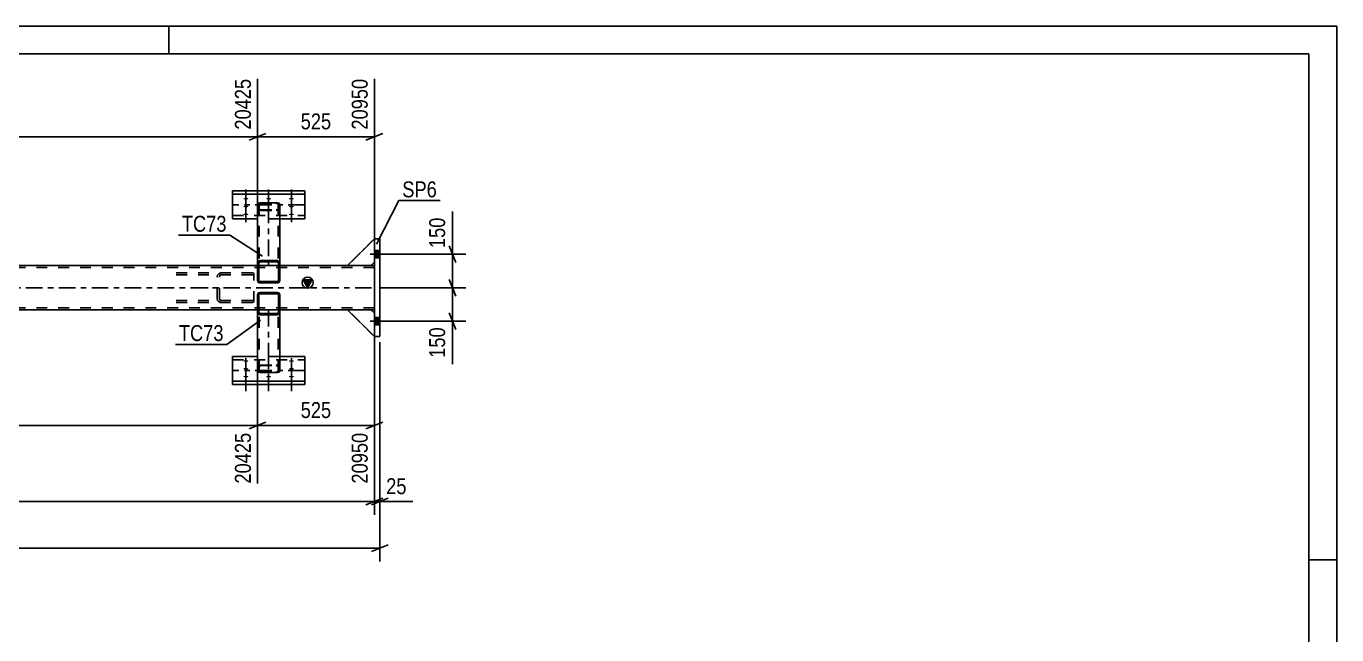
# Model space of a CAD drawing. Header units: millimetres. Extents: x -178 to 1011, y -683 to 158.
# Drawn here: x 775.4 to 1011, y 48.5 to 157.9 of the extents above; entities that cross this region are included whole.
import ezdxf

# ---------------------------------------------------------------- set-up
doc = ezdxf.new("R2010")
doc.units = ezdxf.units.MM
doc.linetypes.add('DXK_LINE_DOT2', pattern=[3.9198, 1.9599, -1.9599])
doc.linetypes.add('DXK_LINE_DOT3', pattern=[5.9187, 2.979, -0.9799, 0.9799, -0.9799])
doc.styles.add('Arial Narrow', font='ARIALN.TTF', dxfattribs={"height": 0.2})

# ---------------------------------------------------------------- blocks, each defined once
blk = doc.blocks.new('Unknown-570387747-1163')
at = {"color": 5, "linetype": 'Continuous'}
for p, q in [((1011.04, 157.93), (-177.96, 157.93)), ((801.04, 152.93), (801.04, 157.93)), ((1011.04, -683.07), (1011.04, 157.93)), ((1006.04, 152.93), (-172.96, 152.93)), ((1006.04, -678.07), (1006.04, 152.93)), ((1011.04, 61.93), (1006.04, 61.93))]:
    blk.add_line(p, q, dxfattribs=at)
blk = doc.blocks.new('Part-570387747-7189 - 7078')
at = {"color": 7, "linetype": 'DXK_LINE_DOT2'}
for p, q in [((816.1, 113.54), (802.37, 113.54)), ((816.1, 113.22), (802.37, 113.22)), ((809.8, 113.14), (809.73, 112.9)), ((810.61, 113.54), (810.28, 113.49)), ((810.44, 113.19), (810.61, 113.22)), ((816.1, 113.54), (816.36, 113.5)), ((816.1, 113.22), (816.27, 113.19)), ((816.27, 113.19), (816.36, 113.15)), ((816.36, 108.3), (816.36, 113.5)), ((809.73, 108.9), (809.73, 112.9)), ((810.17, 112.9), (810.21, 113.02)), ((810.17, 108.9), (810.17, 112.9)), ((816.1, 108.58), (802.37, 108.58)), ((809.73, 108.9), (809.8, 108.65)), ((810.21, 108.78), (810.17, 108.9)), ((810.61, 108.58), (810.44, 108.6)), ((816.27, 108.6), (816.1, 108.58)), ((816.36, 108.65), (816.27, 108.6)), ((802.37, 108.26), (816.1, 108.26)), ((810.28, 108.31), (810.61, 108.26)), ((816.1, 108.26), (816.36, 108.3))]:
    blk.add_line(p, q, dxfattribs=at)
at = {"color": 7, "linetype": 'DXK_LINE_DOT3'}
blk.add_line((805.12, 110.9), (813.36, 110.9), dxfattribs=at)
at = {"color": 7, "linetype": 'DXK_LINE_DOT2'}
for centre, radius, start, end in [((810.48, 112.71), 0.802, 104.5547, 147.5896), ((810.55, 112.81), 0.401, 104.5547, 147.5896), ((810.48, 109.08), 0.802, 212.4104, 255.4453), ((810.55, 108.99), 0.401, 212.4104, 255.4453)]:
    blk.add_arc(centre, radius, start, end, dxfattribs=at)
blk = doc.blocks.new('Part-570387747-7148 - 7078')
at = {"linetype": 'Continuous'}
blk.add_hatch(color=2, dxfattribs=at).paths.add_polyline_path([(826, 110.9), (825.2, 112.3), (826.8, 112.3)])
at = {"color": 7, "linetype": 'DXK_LINE_DOT2'}
for p, q in [((838, 114.5), (0, 114.5)), ((821, 114.9), (817, 114.9)), ((837.4, 114.9), (833.2, 114.9)), ((838, 114.9), (838, 114.1)), ((838, 114.9), (838, 114.66)), ((838, 107.3), (0, 107.3)), ((821, 106.9), (817, 106.9)), ((837.4, 106.9), (833.2, 106.9)), ((838, 106.9), (838, 107.7))]:
    blk.add_line(p, q, dxfattribs=at)
at = {"color": 2, "linetype": 'Continuous'}
for p, q in [((817, 114.9), (641, 114.9)), ((833.2, 114.9), (821, 114.9)), ((838, 114.9), (837.4, 114.9)), ((838, 114.1), (838, 107.7)), ((826, 110.9), (825.2, 112.3)), ((825.2, 112.3), (826.8, 112.3)), ((826.8, 112.3), (826, 110.9)), ((817, 106.9), (641, 106.9)), ((833.2, 106.9), (821, 106.9)), ((838, 106.9), (837.4, 106.9))]:
    blk.add_line(p, q, dxfattribs=at)
at = {"color": 7, "linetype": 'DXK_LINE_DOT3'}
blk.add_line((0, 110.9), (838, 110.9), dxfattribs=at)
at = {"color": 2, "linetype": 'Continuous'}
blk.add_circle((826, 111.8), 1, dxfattribs=at)
blk = doc.blocks.new('Part-570387747-7084 - 7078')
at = {"color": 2, "linetype": 'Continuous'}
for p, q in [((817.04, 109.75), (817, 109.56)), ((817, 106.52), (817, 109.56)), ((817.14, 109.9), (817.04, 109.75)), ((817.3, 110), (817.14, 109.9)), ((817.26, 109.65), (817.24, 109.56)), ((817.24, 106.52), (817.24, 109.56)), ((817.31, 109.73), (817.26, 109.65)), ((817.48, 110.04), (817.3, 110)), ((817.39, 109.78), (817.31, 109.73)), ((817.48, 109.8), (817.39, 109.78)), ((820.52, 110.04), (817.48, 110.04)), ((820.52, 109.8), (817.48, 109.8)), ((820.7, 110), (820.52, 110.04)), ((820.61, 109.78), (820.52, 109.8)), ((820.69, 109.73), (820.61, 109.78)), ((820.74, 109.65), (820.69, 109.73)), ((820.86, 109.9), (820.7, 110)), ((820.76, 109.56), (820.74, 109.65)), ((820.76, 106.52), (820.76, 109.56)), ((820.96, 109.75), (820.86, 109.9)), ((821, 109.56), (820.96, 109.75)), ((821, 106.52), (821, 109.56)), ((817.04, 106.34), (817, 106.52)), ((817.14, 106.18), (817.04, 106.34)), ((817.3, 106.08), (817.14, 106.18)), ((817.24, 106.52), (817.26, 106.43)), ((817.26, 106.43), (817.31, 106.35)), ((817.48, 106.04), (817.3, 106.08)), ((817.31, 106.35), (817.39, 106.3)), ((817.39, 106.3), (817.48, 106.28)), ((820.52, 106.28), (817.48, 106.28)), ((820.52, 106.04), (817.48, 106.04)), ((820.52, 106.28), (820.61, 106.3)), ((820.7, 106.08), (820.52, 106.04)), ((820.61, 106.3), (820.69, 106.35)), ((820.69, 106.35), (820.74, 106.43)), ((820.86, 106.18), (820.7, 106.08)), ((820.74, 106.43), (820.76, 106.52)), ((820.96, 106.34), (820.86, 106.18)), ((821, 106.52), (820.96, 106.34))]:
    blk.add_line(p, q, dxfattribs=at)
at = {"color": 7, "linetype": 'DXK_LINE_DOT2'}
for p, q in [((817, 109.56), (817.04, 109.75)), ((817.3, 110), (817.48, 110.04)), ((820.52, 110.04), (820.7, 110)), ((820.96, 109.75), (821, 109.56)), ((817.24, 106.9), (817, 106.9)), ((821, 106.9), (820.76, 106.9))]:
    blk.add_line(p, q, dxfattribs=at)
for centre, start, end in [((817.48, 109.56), 112.5, 157.5), ((820.52, 109.56), 22.5, 67.5)]:
    blk.add_arc(centre, 0.48, start, end, dxfattribs=at)
blk = doc.blocks.new('Part-570387747-7087 - 7078')
at = {"color": 2, "linetype": 'Continuous'}
for p, q in [((817.04, 115.46), (817.14, 115.62)), ((817.14, 115.62), (817.3, 115.72)), ((817.3, 115.72), (817.48, 115.76)), ((817.39, 115.5), (817.31, 115.45)), ((817.48, 115.52), (817.39, 115.5)), ((820.52, 115.76), (817.48, 115.76)), ((820.52, 115.52), (817.48, 115.52)), ((820.52, 115.76), (820.7, 115.72)), ((820.61, 115.5), (820.52, 115.52)), ((820.69, 115.45), (820.61, 115.5)), ((820.7, 115.72), (820.86, 115.62)), ((820.86, 115.62), (820.96, 115.46)), ((817, 115.28), (817.04, 115.46)), ((817, 115.28), (817, 112.24)), ((817.26, 115.37), (817.24, 115.28)), ((817.24, 115.28), (817.24, 112.24)), ((817.31, 115.45), (817.26, 115.37)), ((820.74, 115.37), (820.69, 115.45)), ((820.76, 115.28), (820.74, 115.37)), ((820.76, 115.28), (820.76, 112.24)), ((820.96, 115.46), (821, 115.28)), ((821, 115.28), (821, 112.24)), ((817, 112.24), (817.04, 112.05)), ((817.04, 112.05), (817.14, 111.9)), ((817.14, 111.9), (817.3, 111.79)), ((817.24, 112.24), (817.26, 112.14)), ((817.26, 112.14), (817.31, 112.07)), ((817.3, 111.79), (817.48, 111.76)), ((817.31, 112.07), (817.39, 112.01)), ((817.39, 112.01), (817.48, 112)), ((820.52, 112), (817.48, 112)), ((820.52, 111.76), (817.48, 111.76)), ((820.52, 112), (820.61, 112.01)), ((820.52, 111.76), (820.7, 111.79)), ((820.61, 112.01), (820.69, 112.07)), ((820.69, 112.07), (820.74, 112.14)), ((820.7, 111.79), (820.86, 111.9)), ((820.74, 112.14), (820.76, 112.24)), ((820.86, 111.9), (820.96, 112.05)), ((820.96, 112.05), (821, 112.24))]:
    blk.add_line(p, q, dxfattribs=at)
at = {"color": 7, "linetype": 'DXK_LINE_DOT2'}
for p, q in [((817.24, 114.9), (817, 114.9)), ((821, 114.9), (820.76, 114.9)), ((817.04, 112.05), (817, 112.24)), ((817.48, 111.76), (817.3, 111.79)), ((820.7, 111.79), (820.52, 111.76)), ((821, 112.24), (820.96, 112.05))]:
    blk.add_line(p, q, dxfattribs=at)
for centre, start, end in [((817.48, 112.24), 202.5, 247.5), ((820.52, 112.24), 292.5, 337.5)]:
    blk.add_arc(centre, 0.48, start, end, dxfattribs=at)
blk = doc.blocks.new('Bolt-570387747-7234 - 7078')
at = {"linetype": 'Continuous'}
for points in [[(814.9, 127.04), (814.99, 127.04), (815.08, 127.03), (815.16, 127.01), (815.23, 126.99), (815.28, 126.97), (815.32, 126.94), (815.34, 126.91), (815.34, 126.88), (815.32, 126.85), (815.28, 126.82), (815.23, 126.79), (815.16, 126.77), (815.08, 126.76), (814.99, 126.75), (814.9, 126.74), (814.81, 126.75), (814.72, 126.76), (814.64, 126.77), (814.57, 126.79), (814.52, 126.82), (814.48, 126.85), (814.46, 126.88), (814.46, 126.91), (814.48, 126.94), (814.52, 126.97), (814.57, 126.99), (814.64, 127.01), (814.72, 127.03), (814.81, 127.04)], [(814.9, 125.64), (814.99, 125.64), (815.08, 125.63), (815.16, 125.61), (815.23, 125.59), (815.28, 125.57), (815.32, 125.54), (815.34, 125.51), (815.34, 125.47), (815.32, 125.44), (815.28, 125.42), (815.23, 125.39), (815.16, 125.37), (815.08, 125.35), (814.99, 125.34), (814.9, 125.34), (814.81, 125.34), (814.72, 125.35), (814.64, 125.37), (814.57, 125.39), (814.52, 125.42), (814.48, 125.44), (814.46, 125.47), (814.46, 125.51), (814.48, 125.54), (814.52, 125.57), (814.57, 125.59), (814.64, 125.61), (814.72, 125.63), (814.81, 125.64)], [(819, 127.04), (819.09, 127.04), (819.18, 127.03), (819.26, 127.01), (819.33, 126.99), (819.38, 126.97), (819.42, 126.94), (819.44, 126.91), (819.44, 126.88), (819.42, 126.85), (819.38, 126.82), (819.33, 126.79), (819.26, 126.77), (819.18, 126.76), (819.09, 126.75), (819, 126.74), (818.91, 126.75), (818.82, 126.76), (818.74, 126.77), (818.67, 126.79), (818.62, 126.82), (818.58, 126.85), (818.56, 126.88), (818.56, 126.91), (818.58, 126.94), (818.62, 126.97), (818.67, 126.99), (818.74, 127.01), (818.82, 127.03), (818.91, 127.04)], [(823.1, 127.04), (823.19, 127.04), (823.28, 127.03), (823.36, 127.01), (823.43, 126.99), (823.48, 126.97), (823.52, 126.94), (823.54, 126.91), (823.54, 126.88), (823.52, 126.85), (823.48, 126.82), (823.43, 126.79), (823.36, 126.77), (823.28, 126.76), (823.19, 126.75), (823.1, 126.74), (823.01, 126.75), (822.92, 126.76), (822.84, 126.77), (822.77, 126.79), (822.72, 126.82), (822.68, 126.85), (822.66, 126.88), (822.66, 126.91), (822.68, 126.94), (822.72, 126.97), (822.77, 126.99), (822.84, 127.01), (822.92, 127.03), (823.01, 127.04)], [(823.1, 125.64), (823.19, 125.64), (823.28, 125.63), (823.36, 125.61), (823.43, 125.59), (823.48, 125.57), (823.52, 125.54), (823.54, 125.51), (823.54, 125.47), (823.52, 125.44), (823.48, 125.42), (823.43, 125.39), (823.36, 125.37), (823.28, 125.35), (823.19, 125.34), (823.1, 125.34), (823.01, 125.34), (822.92, 125.35), (822.84, 125.37), (822.77, 125.39), (822.72, 125.42), (822.68, 125.44), (822.66, 125.47), (822.66, 125.51), (822.68, 125.54), (822.72, 125.57), (822.77, 125.59), (822.84, 125.61), (822.92, 125.63), (823.01, 125.64)], [(814.9, 124.24), (814.99, 124.24), (815.08, 124.23), (815.16, 124.21), (815.23, 124.19), (815.28, 124.16), (815.32, 124.13), (815.34, 124.1), (815.34, 124.07), (815.32, 124.04), (815.28, 124.01), (815.23, 123.99), (815.16, 123.97), (815.08, 123.95), (814.99, 123.94), (814.9, 123.94), (814.81, 123.94), (814.72, 123.95), (814.64, 123.97), (814.57, 123.99), (814.52, 124.01), (814.48, 124.04), (814.46, 124.07), (814.46, 124.1), (814.48, 124.13), (814.52, 124.16), (814.57, 124.19), (814.64, 124.21), (814.72, 124.23), (814.81, 124.24)], [(823.1, 124.24), (823.19, 124.24), (823.28, 124.23), (823.36, 124.21), (823.43, 124.19), (823.48, 124.16), (823.52, 124.13), (823.54, 124.1), (823.54, 124.07), (823.52, 124.04), (823.48, 124.01), (823.43, 123.99), (823.36, 123.97), (823.28, 123.95), (823.19, 123.94), (823.1, 123.94), (823.01, 123.94), (822.92, 123.95), (822.84, 123.97), (822.77, 123.99), (822.72, 124.01), (822.68, 124.04), (822.66, 124.07), (822.66, 124.1), (822.68, 124.13), (822.72, 124.16), (822.77, 124.19), (822.84, 124.21), (822.92, 124.23), (823.01, 124.24)]]:
    blk.add_hatch(color=1, dxfattribs=at).paths.add_polyline_path(points)
at = {"color": 1, "linetype": 'Continuous'}
for p, q in [((814.9, 128.58), (814.9, 125.46)), ((819, 128.58), (819, 125.46)), ((823.1, 128.58), (823.1, 125.46)), ((814.9, 127.18), (814.9, 124.06)), ((814.9, 125.78), (814.9, 122.66)), ((823.1, 127.18), (823.1, 124.06)), ((823.1, 125.78), (823.1, 122.66))]:
    blk.add_line(p, q, dxfattribs=at)
at = {"color": 1, "linetype": 'DXK_LINE_DOT2'}
blk.add_line((819, 125.78), (819, 122.66), dxfattribs=at)
blk = doc.blocks.new('Bolt-570387747-7123 - 7078')
at = {"linetype": 'Continuous'}
for points in [[(814.9, 97.56), (814.81, 97.56), (814.72, 97.57), (814.64, 97.59), (814.57, 97.61), (814.52, 97.63), (814.48, 97.66), (814.46, 97.69), (814.46, 97.72), (814.48, 97.76), (814.52, 97.78), (814.57, 97.81), (814.64, 97.83), (814.72, 97.85), (814.81, 97.86), (814.9, 97.86), (814.99, 97.86), (815.08, 97.85), (815.16, 97.83), (815.23, 97.81), (815.28, 97.78), (815.32, 97.76), (815.34, 97.72), (815.34, 97.69), (815.32, 97.66), (815.28, 97.63), (815.23, 97.61), (815.16, 97.59), (815.08, 97.57), (814.99, 97.56)], [(823.1, 97.56), (823.01, 97.56), (822.92, 97.57), (822.84, 97.59), (822.77, 97.61), (822.72, 97.63), (822.68, 97.66), (822.66, 97.69), (822.66, 97.72), (822.68, 97.76), (822.72, 97.78), (822.77, 97.81), (822.84, 97.83), (822.92, 97.85), (823.01, 97.86), (823.1, 97.86), (823.19, 97.86), (823.28, 97.85), (823.36, 97.83), (823.43, 97.81), (823.48, 97.78), (823.52, 97.76), (823.54, 97.72), (823.54, 97.69), (823.52, 97.66), (823.48, 97.63), (823.43, 97.61), (823.36, 97.59), (823.28, 97.57), (823.19, 97.56)], [(814.9, 96.16), (814.81, 96.16), (814.72, 96.17), (814.64, 96.18), (814.57, 96.21), (814.52, 96.23), (814.48, 96.26), (814.46, 96.29), (814.46, 96.32), (814.48, 96.35), (814.52, 96.38), (814.57, 96.41), (814.64, 96.43), (814.72, 96.44), (814.81, 96.45), (814.9, 96.46), (814.99, 96.45), (815.08, 96.44), (815.16, 96.43), (815.23, 96.41), (815.28, 96.38), (815.32, 96.35), (815.34, 96.32), (815.34, 96.29), (815.32, 96.26), (815.28, 96.23), (815.23, 96.21), (815.16, 96.18), (815.08, 96.17), (814.99, 96.16)], [(814.9, 94.75), (814.81, 94.76), (814.72, 94.77), (814.64, 94.78), (814.57, 94.8), (814.52, 94.83), (814.48, 94.86), (814.46, 94.89), (814.46, 94.92), (814.48, 94.95), (814.52, 94.98), (814.57, 95), (814.64, 95.03), (814.72, 95.04), (814.81, 95.05), (814.9, 95.05), (814.99, 95.05), (815.08, 95.04), (815.16, 95.03), (815.23, 95), (815.28, 94.98), (815.32, 94.95), (815.34, 94.92), (815.34, 94.89), (815.32, 94.86), (815.28, 94.83), (815.23, 94.8), (815.16, 94.78), (815.08, 94.77), (814.99, 94.76)], [(819, 94.75), (818.91, 94.76), (818.82, 94.77), (818.74, 94.78), (818.67, 94.8), (818.62, 94.83), (818.58, 94.86), (818.56, 94.89), (818.56, 94.92), (818.58, 94.95), (818.62, 94.98), (818.67, 95), (818.74, 95.03), (818.82, 95.04), (818.91, 95.05), (819, 95.05), (819.09, 95.05), (819.18, 95.04), (819.26, 95.03), (819.33, 95), (819.38, 94.98), (819.42, 94.95), (819.44, 94.92), (819.44, 94.89), (819.42, 94.86), (819.38, 94.83), (819.33, 94.8), (819.26, 94.78), (819.18, 94.77), (819.09, 94.76)], [(823.1, 96.16), (823.01, 96.16), (822.92, 96.17), (822.84, 96.18), (822.77, 96.21), (822.72, 96.23), (822.68, 96.26), (822.66, 96.29), (822.66, 96.32), (822.68, 96.35), (822.72, 96.38), (822.77, 96.41), (822.84, 96.43), (822.92, 96.44), (823.01, 96.45), (823.1, 96.46), (823.19, 96.45), (823.28, 96.44), (823.36, 96.43), (823.43, 96.41), (823.48, 96.38), (823.52, 96.35), (823.54, 96.32), (823.54, 96.29), (823.52, 96.26), (823.48, 96.23), (823.43, 96.21), (823.36, 96.18), (823.28, 96.17), (823.19, 96.16)], [(823.1, 94.75), (823.01, 94.76), (822.92, 94.77), (822.84, 94.78), (822.77, 94.8), (822.72, 94.83), (822.68, 94.86), (822.66, 94.89), (822.66, 94.92), (822.68, 94.95), (822.72, 94.98), (822.77, 95), (822.84, 95.03), (822.92, 95.04), (823.01, 95.05), (823.1, 95.05), (823.19, 95.05), (823.28, 95.04), (823.36, 95.03), (823.43, 95), (823.48, 94.98), (823.52, 94.95), (823.54, 94.92), (823.54, 94.89), (823.52, 94.86), (823.48, 94.83), (823.43, 94.8), (823.36, 94.78), (823.28, 94.77), (823.19, 94.76)]]:
    blk.add_hatch(color=1, dxfattribs=at).paths.add_polyline_path(points)
at = {"color": 1, "linetype": 'Continuous'}
for p, q in [((814.9, 98.2), (814.9, 95.08)), ((814.9, 96.8), (814.9, 93.68)), ((823.1, 98.2), (823.1, 95.08)), ((823.1, 96.8), (823.1, 93.68)), ((814.9, 95.39), (814.9, 92.27)), ((819, 95.39), (819, 92.27)), ((823.1, 95.39), (823.1, 92.27))]:
    blk.add_line(p, q, dxfattribs=at)
at = {"color": 1, "linetype": 'DXK_LINE_DOT2'}
blk.add_line((819, 98.2), (819, 95.08), dxfattribs=at)
blk = doc.blocks.new('Part-570387747-7124 - 7078')
at = {"color": 2, "linetype": 'Continuous'}
for p, q in [((812.5, 93.48), (812.5, 98.53)), ((817, 98.53), (812.5, 98.53)), ((825.5, 98.53), (821, 98.53)), ((825.5, 93.48), (825.5, 98.53)), ((812.5, 94.08), (825.5, 94.08)), ((812.5, 93.48), (825.5, 93.48))]:
    blk.add_line(p, q, dxfattribs=at)
at = {"color": 7, "linetype": 'DXK_LINE_DOT2'}
for p, q in [((812.5, 97.93), (825.5, 97.93)), ((821, 98.53), (817, 98.53))]:
    blk.add_line(p, q, dxfattribs=at)
at = {"color": 7, "linetype": 'DXK_LINE_DOT3'}
blk.add_line((825.5, 96.01), (812.5, 96.01), dxfattribs=at)
blk = doc.blocks.new('Part-570387747-7222 - 7078')
at = {"color": 2, "linetype": 'Continuous'}
for p, q in [((817, 125.96), (817.05, 126.04)), ((817, 125.96), (817, 115.28)), ((817.05, 126.04), (817.19, 126.11)), ((817.19, 126.11), (817.4, 126.16)), ((817.4, 126.16), (817.64, 126.17)), ((817.64, 126.17), (820.36, 126.17)), ((820.36, 126.17), (820.61, 126.16)), ((820.61, 126.16), (820.81, 126.11)), ((820.81, 126.11), (820.95, 126.04)), ((820.95, 126.04), (821, 125.96)), ((821, 125.96), (821, 114.9)), ((820.76, 114.9), (817.24, 114.9))]:
    blk.add_line(p, q, dxfattribs=at)
at = {"color": 7, "linetype": 'DXK_LINE_DOT2'}
for p, q in [((817.05, 124.94), (817, 125.03)), ((817.19, 124.87), (817.05, 124.94)), ((817.35, 126), (817.32, 125.96)), ((817.32, 125.96), (817.32, 114.9)), ((817.32, 125.03), (817.35, 124.98)), ((817.41, 126.03), (817.35, 126)), ((817.35, 124.98), (817.41, 124.95)), ((817.52, 126.06), (817.41, 126.03)), ((817.41, 124.95), (817.52, 124.92)), ((817.64, 126.07), (817.52, 126.06)), ((817.52, 124.92), (817.64, 124.92)), ((817.64, 126.07), (820.36, 126.07)), ((817.64, 124.92), (820.36, 124.92)), ((820.48, 126.06), (820.36, 126.07)), ((820.36, 124.92), (820.48, 124.92)), ((820.59, 126.03), (820.48, 126.06)), ((820.48, 124.92), (820.59, 124.95)), ((820.66, 126), (820.59, 126.03)), ((820.59, 124.95), (820.61, 124.96)), ((820.61, 124.96), (820.66, 124.98)), ((820.68, 125.96), (820.66, 126)), ((820.66, 124.98), (820.68, 125.03)), ((820.68, 125.96), (820.68, 114.9)), ((820.95, 124.94), (820.81, 124.87)), ((821, 125.03), (820.95, 124.94)), ((817.4, 124.82), (817.19, 124.87)), ((817.64, 124.81), (817.4, 124.82)), ((817.64, 124.81), (820.36, 124.81)), ((820.61, 124.82), (820.36, 124.81)), ((820.81, 124.87), (820.61, 124.82)), ((817, 115.28), (817, 114.9)), ((817.24, 114.9), (817, 114.9)), ((820.66, 114.9), (820.68, 114.9)), ((821, 114.9), (820.76, 114.9))]:
    blk.add_line(p, q, dxfattribs=at)
at = {"color": 7, "linetype": 'DXK_LINE_DOT3'}
blk.add_line((819, 125.49), (819, 114.9), dxfattribs=at)
blk = doc.blocks.new('Bolt-570387747-7228 - 7078')
at = {"linetype": 'Continuous'}
for points in [[(839, 116.24), (839, 117.56), (838, 117.56), (838, 116.24)], [(839, 116.24), (839, 117.56), (838, 117.56), (838, 116.24)], [(839, 104.24), (839, 105.56), (838, 105.56), (838, 104.24)], [(839, 104.24), (839, 105.56), (838, 105.56), (838, 104.24)]]:
    blk.add_hatch(color=1, dxfattribs=at).paths.add_polyline_path(points)
at = {"color": 1, "linetype": 'Continuous'}
for p, q in [((837.24, 116.9), (842, 116.9)), ((837.24, 116.9), (842, 116.9)), ((838, 117.56), (839, 117.56)), ((838, 117.56), (839, 117.56)), ((838, 116.24), (839, 116.24)), ((838, 116.24), (839, 116.24)), ((837.24, 104.9), (842, 104.9)), ((837.24, 104.9), (842, 104.9)), ((838, 105.56), (839, 105.56)), ((838, 105.56), (839, 105.56)), ((838, 104.24), (839, 104.24)), ((838, 104.24), (839, 104.24))]:
    blk.add_line(p, q, dxfattribs=at)
blk = doc.blocks.new('Part-570387747-7273 - 7078')
at = {"color": 2, "linetype": 'Continuous'}
for p, q in [((812.5, 128.32), (825.5, 128.32)), ((812.5, 128.32), (812.5, 123.27)), ((812.5, 127.71), (825.5, 127.71)), ((825.5, 128.32), (825.5, 123.27)), ((817, 123.27), (812.5, 123.27)), ((825.5, 123.27), (821, 123.27))]:
    blk.add_line(p, q, dxfattribs=at)
at = {"color": 7, "linetype": 'DXK_LINE_DOT3'}
blk.add_line((825.5, 125.79), (812.5, 125.79), dxfattribs=at)
at = {"color": 7, "linetype": 'DXK_LINE_DOT2'}
for p, q in [((812.5, 123.87), (825.5, 123.87)), ((821, 123.27), (817, 123.27))]:
    blk.add_line(p, q, dxfattribs=at)
blk = doc.blocks.new('Part-570387747-7165 - 7078')
at = {"color": 7, "linetype": 'DXK_LINE_DOT2'}
for p, q in [((817, 106.52), (817, 106.9)), ((817.24, 106.9), (817, 106.9)), ((817.32, 95.84), (817.32, 106.9)), ((821, 106.9), (820.36, 106.9)), ((820.59, 106.9), (820.61, 106.9)), ((820.66, 106.9), (820.68, 106.9)), ((820.68, 95.84), (820.68, 106.9)), ((821, 106.52), (821, 106.9)), ((817, 96.77), (817.05, 96.86)), ((817.05, 96.86), (817.19, 96.93)), ((817.19, 96.93), (817.4, 96.97)), ((817.35, 96.81), (817.32, 96.77)), ((817.41, 96.85), (817.35, 96.81)), ((817.4, 96.97), (817.64, 96.99)), ((817.52, 96.87), (817.41, 96.85)), ((817.64, 96.88), (817.52, 96.87)), ((817.64, 96.99), (820.36, 96.99)), ((817.64, 96.88), (820.36, 96.88)), ((820.36, 96.99), (820.61, 96.97)), ((820.48, 96.87), (820.36, 96.88)), ((820.59, 96.85), (820.48, 96.87)), ((820.59, 96.85), (820.61, 96.84)), ((820.61, 96.97), (820.81, 96.93)), ((820.61, 96.84), (820.66, 96.81)), ((820.68, 96.77), (820.66, 96.81)), ((820.81, 96.93), (820.95, 96.86)), ((820.95, 96.86), (821, 96.77)), ((817.32, 95.84), (817.35, 95.8)), ((817.35, 95.8), (817.41, 95.76)), ((817.41, 95.76), (817.52, 95.74)), ((817.52, 95.74), (817.64, 95.73)), ((817.64, 95.73), (820.36, 95.73)), ((820.36, 95.73), (820.48, 95.74)), ((820.48, 95.74), (820.59, 95.76)), ((820.59, 95.76), (820.66, 95.8)), ((820.66, 95.8), (820.68, 95.84))]:
    blk.add_line(p, q, dxfattribs=at)
at = {"color": 2, "linetype": 'Continuous'}
for p, q in [((817, 95.84), (817, 106.52)), ((820.76, 106.9), (817.24, 106.9)), ((821, 95.84), (821, 106.52)), ((817.05, 95.76), (817, 95.84)), ((817.19, 95.69), (817.05, 95.76)), ((817.4, 95.64), (817.19, 95.69)), ((817.64, 95.62), (817.4, 95.64)), ((817.64, 95.62), (820.36, 95.62)), ((820.61, 95.64), (820.36, 95.62)), ((820.81, 95.69), (820.61, 95.64)), ((820.95, 95.76), (820.81, 95.69)), ((821, 95.84), (820.95, 95.76))]:
    blk.add_line(p, q, dxfattribs=at)
at = {"color": 7, "linetype": 'DXK_LINE_DOT3'}
blk.add_line((819, 106.9), (819, 96.31), dxfattribs=at)
blk = doc.blocks.new('Part-570387747-7196 - 7078')
at = {"color": 2, "linetype": 'Continuous'}
for p, q in [((838, 102.1), (838, 119.7)), ((838, 119.7), (839, 119.7)), ((839, 119.7), (839, 102.1)), ((839, 102.1), (838, 102.1))]:
    blk.add_line(p, q, dxfattribs=at)
at = {"color": 7, "linetype": 'DXK_LINE_DOT3'}
blk.add_line((838.5, 110.9), (838.5, 110.9), dxfattribs=at)
blk = doc.blocks.new('Part-570387747-7297 - 7078')
at = {"color": 7, "linetype": 'DXK_LINE_DOT2'}
for p, q in [((833.2, 114.9), (838, 119.7)), ((838, 119.7), (838, 115.5)), ((838, 115.5), (837.4, 114.9)), ((837.4, 114.9), (833.2, 114.9))]:
    blk.add_line(p, q, dxfattribs=at)
at = {"color": 7, "linetype": 'DXK_LINE_DOT3'}
for p, q in [((833.2, 114.9), (838, 119.7)), ((838, 114.9), (833.2, 114.9))]:
    blk.add_line(p, q, dxfattribs=at)
blk = doc.blocks.new('Part-570387747-7310 - 7078')
at = {"color": 2, "linetype": 'Continuous'}
for p, q in [((833.2, 114.9), (838, 119.7)), ((838, 115.5), (837.4, 114.9)), ((837.4, 114.9), (833.2, 114.9))]:
    blk.add_line(p, q, dxfattribs=at)
at = {"color": 7, "linetype": 'DXK_LINE_DOT3'}
for p, q in [((833.2, 114.9), (838, 119.7)), ((838, 114.9), (833.2, 114.9))]:
    blk.add_line(p, q, dxfattribs=at)
at = {"color": 7, "linetype": 'DXK_LINE_DOT2'}
for p, q in [((838, 119.7), (838, 119.7)), ((838, 119.7), (838, 115.5)), ((838, 119.7), (838, 119.7)), ((838, 115.5), (838, 115.5)), ((838, 115.5), (838, 115.5))]:
    blk.add_line(p, q, dxfattribs=at)
blk = doc.blocks.new('Part-570387747-7313 - 7078')
at = {"color": 7, "linetype": 'DXK_LINE_DOT2'}
for p, q in [((833.2, 114.9), (838, 119.7)), ((838, 119.7), (838, 115.5)), ((838, 115.5), (837.4, 114.9)), ((837.4, 114.9), (833.2, 114.9))]:
    blk.add_line(p, q, dxfattribs=at)
at = {"color": 7, "linetype": 'DXK_LINE_DOT3'}
for p, q in [((833.2, 114.9), (838, 119.7)), ((838, 114.9), (833.2, 114.9))]:
    blk.add_line(p, q, dxfattribs=at)
blk = doc.blocks.new('Part-570387747-7316 - 7078')
at = {"color": 7, "linetype": 'DXK_LINE_DOT2'}
for p, q in [((837.4, 106.9), (833.2, 106.9)), ((833.2, 106.9), (838, 102.1)), ((838, 106.3), (837.4, 106.9)), ((838, 102.1), (838, 106.3))]:
    blk.add_line(p, q, dxfattribs=at)
at = {"color": 7, "linetype": 'DXK_LINE_DOT3'}
for p, q in [((838, 106.9), (833.2, 106.9)), ((833.2, 106.9), (838, 102.1))]:
    blk.add_line(p, q, dxfattribs=at)
blk = doc.blocks.new('Part-570387747-7319 - 7078')
at = {"color": 2, "linetype": 'Continuous'}
for p, q in [((837.4, 106.9), (833.2, 106.9)), ((833.2, 106.9), (838, 102.1)), ((838, 106.3), (837.4, 106.9))]:
    blk.add_line(p, q, dxfattribs=at)
at = {"color": 7, "linetype": 'DXK_LINE_DOT3'}
for p, q in [((838, 106.9), (833.2, 106.9)), ((833.2, 106.9), (838, 102.1))]:
    blk.add_line(p, q, dxfattribs=at)
at = {"color": 7, "linetype": 'DXK_LINE_DOT2'}
for p, q in [((838, 106.3), (838, 106.3)), ((838, 106.3), (838, 106.3)), ((838, 102.1), (838, 106.3)), ((838, 102.1), (838, 102.1)), ((838, 102.1), (838, 102.1))]:
    blk.add_line(p, q, dxfattribs=at)
blk = doc.blocks.new('Part-570387747-7322 - 7078')
at = {"color": 7, "linetype": 'DXK_LINE_DOT2'}
for p, q in [((837.4, 106.9), (833.2, 106.9)), ((833.2, 106.9), (838, 102.1)), ((838, 106.3), (837.4, 106.9)), ((838, 102.1), (838, 106.3))]:
    blk.add_line(p, q, dxfattribs=at)
at = {"color": 7, "linetype": 'DXK_LINE_DOT3'}
for p, q in [((838, 106.9), (833.2, 106.9)), ((833.2, 106.9), (838, 102.1))]:
    blk.add_line(p, q, dxfattribs=at)
blk = doc.blocks.new('StraightDimension-570387747-16964 - 7078')
at = {"color": 7, "linetype": 'Continuous'}
for p, q in [((637, 120.69), (637, 148.47)), ((817, 118.74), (817, 148.47)), ((638.5, 138.63), (635.5, 137.43)), ((637, 138.03), (817, 138.03)), ((815.5, 137.43), (818.5, 138.63))]:
    blk.add_line(p, q, dxfattribs=at)
at = {"color": 0, "linetype": 'Continuous'}
blk.add_wipeout([(816.4, 149.07), (812.2, 149.07), (812.2, 138.73), (816.4, 138.73)], dxfattribs=at)
at = {"color": 0}
blk.add_wipeout([(731.26, 138.78), (731.26, 142.98), (722.74, 142.98), (722.74, 138.78)], dxfattribs=at)
at = {"color": 3, "linetype": 'Continuous', "style": 'Arial Narrow'}
blk.add_text('20425', height=2.863, rotation=90.0002, dxfattribs=at).set_placement((815.8, 139.33))
at = {"color": 3, "style": 'Arial Narrow'}
blk.add_text('4500', height=2.863, dxfattribs=at).set_placement((723.34, 139.38))
blk = doc.blocks.new('StraightDimension-570387747-7331 - 7078')
at = {"color": 7, "linetype": 'Continuous'}
for p, q in [((838, 105.9), (838, 75.67)), ((817, 100.65), (817, 75.67)), ((818.5, 86.71), (815.5, 85.51)), ((817, 86.11), (838, 86.11)), ((836.5, 85.51), (839.5, 86.71))]:
    blk.add_line(p, q, dxfattribs=at)
at = {"color": 0}
blk.add_wipeout([(830.84, 86.86), (830.84, 91.06), (824.16, 91.06), (824.16, 86.86)], dxfattribs=at)
at = {"color": 0, "linetype": 'Continuous'}
blk.add_wipeout([(837.4, 85.41), (833.2, 85.41), (833.2, 75.07), (837.4, 75.07)], dxfattribs=at)
at = {"color": 3, "style": 'Arial Narrow'}
blk.add_text('525', height=2.863, dxfattribs=at).set_placement((824.76, 87.46))
at = {"color": 3, "linetype": 'Continuous', "style": 'Arial Narrow'}
blk.add_text('20950', height=2.863, rotation=90.0002, dxfattribs=at).set_placement((836.8, 75.67))
blk = doc.blocks.new('StraightDimension-570387747-7342 - 7078')
at = {"color": 7, "linetype": 'Continuous'}
for p, q in [((637, 100.65), (637, 75.67)), ((817, 100.65), (817, 75.67)), ((638.5, 86.71), (635.5, 85.51)), ((637, 86.11), (817, 86.11)), ((815.5, 85.51), (818.5, 86.71))]:
    blk.add_line(p, q, dxfattribs=at)
at = {"color": 0}
blk.add_wipeout([(731.26, 86.86), (731.26, 91.06), (722.74, 91.06), (722.74, 86.86)], dxfattribs=at)
at = {"color": 0, "linetype": 'Continuous'}
blk.add_wipeout([(816.4, 85.41), (812.2, 85.41), (812.2, 75.07), (816.4, 75.07)], dxfattribs=at)
at = {"color": 3, "style": 'Arial Narrow'}
blk.add_text('4500', height=2.863, dxfattribs=at).set_placement((723.34, 87.46))
at = {"color": 3, "linetype": 'Continuous', "style": 'Arial Narrow'}
blk.add_text('20425', height=2.863, rotation=90.0002, dxfattribs=at).set_placement((815.8, 75.67))
blk = doc.blocks.new('StraightDimension-570387747-7409 - 7078')
at = {"color": 7, "linetype": 'Continuous'}
for p, q in [((851.47, 118.4), (852.67, 115.4)), ((840.83, 116.9), (854.47, 116.9)), ((852.07, 110.9), (852.07, 116.9)), ((839, 110.9), (854.47, 110.9)), ((852.67, 109.4), (851.47, 112.4))]:
    blk.add_line(p, q, dxfattribs=at)
at = {"color": 0}
blk.add_wipeout([(851.32, 124.11), (847.12, 124.11), (847.12, 117.42), (851.32, 117.42)], dxfattribs=at)
at = {"color": 7, "linetype": 'Continuous'}
blk.add_line((852.07, 116.9), (852.07, 124.63), dxfattribs=at)
blk.add_line((852.07, 116.9), (852.07, 124.63), dxfattribs=at)
at = {"color": 3, "style": 'Arial Narrow'}
blk.add_text('150', height=2.863, rotation=90.0002, dxfattribs=at).set_placement((850.72, 118.02))
blk = doc.blocks.new('StraightDimension-570387747-7418 - 7078')
at = {"color": 7, "linetype": 'Continuous'}
for p, q in [((839, 110.9), (854.47, 110.9)), ((851.47, 112.4), (852.67, 109.4)), ((852.07, 104.9), (852.07, 110.9)), ((852.67, 103.4), (851.47, 106.4)), ((841.03, 104.9), (854.47, 104.9))]:
    blk.add_line(p, q, dxfattribs=at)
at = {"color": 0}
blk.add_wipeout([(851.32, 104.37), (847.12, 104.37), (847.12, 97.69), (851.32, 97.69)], dxfattribs=at)
at = {"color": 7, "linetype": 'Continuous'}
blk.add_line((852.07, 104.9), (852.07, 97.16), dxfattribs=at)
blk.add_line((852.07, 104.9), (852.07, 97.16), dxfattribs=at)
at = {"color": 3, "style": 'Arial Narrow'}
blk.add_text('150', height=2.863, rotation=90.0002, dxfattribs=at).set_placement((850.72, 98.29))
blk = doc.blocks.new('StraightDimension-570387747-7542 - 7078')
at = {"color": 7, "linetype": 'Continuous'}
for p, q in [((839, 101.1), (839, 61.67)), ((-1, 64.07), (839, 64.07)), ((837.5, 63.47), (840.5, 64.67))]:
    blk.add_line(p, q, dxfattribs=at)
blk = doc.blocks.new('StraightDimension-570387747-16963 - 7078')
at = {"color": 7, "linetype": 'Continuous'}
for p, q in [((817, 118.74), (817, 148.47)), ((838, 115.9), (838, 148.47)), ((818.5, 138.63), (815.5, 137.43)), ((817, 138.03), (838, 138.03)), ((836.5, 137.43), (839.5, 138.63))]:
    blk.add_line(p, q, dxfattribs=at)
at = {"color": 0, "linetype": 'Continuous'}
blk.add_wipeout([(837.4, 149.07), (833.2, 149.07), (833.2, 138.73), (837.4, 138.73)], dxfattribs=at)
at = {"color": 0}
blk.add_wipeout([(830.84, 138.78), (830.84, 142.98), (824.16, 142.98), (824.16, 138.78)], dxfattribs=at)
at = {"color": 3, "linetype": 'Continuous', "style": 'Arial Narrow'}
blk.add_text('20950', height=2.863, rotation=90.0002, dxfattribs=at).set_placement((836.8, 139.33))
at = {"color": 3, "style": 'Arial Narrow'}
blk.add_text('525', height=2.863, dxfattribs=at).set_placement((824.76, 139.38))
blk = doc.blocks.new('StraightDimension-570387747-17108 - 7078')
at = {"color": 7, "linetype": 'Continuous'}
for p, q in [((838, 101.1), (838, 70.02)), ((839, 101.1), (839, 70.02)), ((836.5, 71.82), (839.5, 73.02)), ((840.5, 73.02), (837.5, 71.82)), ((838, 72.42), (839, 72.42))]:
    blk.add_line(p, q, dxfattribs=at)
at = {"color": 0}
blk.add_wipeout([(844.38, 73.17), (844.38, 77.37), (839.53, 77.37), (839.53, 73.17)], dxfattribs=at)
at = {"color": 7, "linetype": 'Continuous'}
blk.add_line((839, 72.42), (844.91, 72.42), dxfattribs=at)
blk.add_line((839, 72.42), (844.91, 72.42), dxfattribs=at)
at = {"color": 3, "style": 'Arial Narrow'}
blk.add_text('25', height=2.863, dxfattribs=at).set_placement((840.13, 73.77))
blk = doc.blocks.new('StraightDimension-570387747-17109 - 7078')
at = {"color": 7, "linetype": 'Continuous'}
for p, q in [((838, 101.1), (838, 70.02)), ((0, 72.42), (838, 72.42)), ((836.5, 71.82), (839.5, 73.02))]:
    blk.add_line(p, q, dxfattribs=at)
blk = doc.blocks.new('Mark-570387747-7161 - 7078')
at = {"color": 0}
blk.add_wipeout([(810.89, 101.3), (810.89, 104.3), (802.86, 104.3), (802.86, 101.3)], dxfattribs=at)
blk.add_wipeout([(810.89, 101.3), (810.89, 104.3), (802.86, 104.3), (802.86, 101.3)], dxfattribs=at)
at = {"color": 30, "linetype": 'Continuous'}
for p in [(817.54, 105.04), (802.26, 100.7)]:
    blk.add_line(p, (811.49, 100.7), dxfattribs=at)
at = {"color": 3, "style": 'Arial Narrow'}
blk.add_text('TC73', height=2.863, dxfattribs=at).set_placement((802.86, 101.3))
blk = doc.blocks.new('Mark-570387747-7218 - 7078')
at = {"color": 0}
blk.add_wipeout([(811.43, 120.96), (811.43, 123.96), (803.39, 123.96), (803.39, 120.96)], dxfattribs=at)
blk.add_wipeout([(811.43, 120.96), (811.43, 123.96), (803.39, 123.96), (803.39, 120.96)], dxfattribs=at)
at = {"color": 30, "linetype": 'Continuous'}
for p in [(802.79, 120.36), (817.9, 116.54)]:
    blk.add_line(p, (812.03, 120.36), dxfattribs=at)
at = {"color": 3, "style": 'Arial Narrow'}
blk.add_text('TC73', height=2.863, dxfattribs=at).set_placement((803.39, 120.96))
blk = doc.blocks.new('Mark-570387747-7192 - 7078')
at = {"color": 0}
blk.add_wipeout([(849.24, 127.15), (849.24, 130.15), (843.03, 130.15), (843.03, 127.15)], dxfattribs=at)
blk.add_wipeout([(849.24, 127.15), (849.24, 130.15), (843.03, 130.15), (843.03, 127.15)], dxfattribs=at)
at = {"color": 30, "linetype": 'Continuous'}
for p, q in [((838.39, 118.73), (842.43, 126.55)), ((842.43, 126.55), (849.84, 126.55))]:
    blk.add_line(p, q, dxfattribs=at)
at = {"color": 3, "style": 'Arial Narrow'}
blk.add_text('SP6', height=2.863, dxfattribs=at).set_placement((843.03, 127.15))

msp = doc.modelspace()

# ---------------------------------------------------------------- block references
for name in ['Unknown-570387747-1163', 'Part-570387747-7273 - 7078', 'Bolt-570387747-7234 - 7078', 'Part-570387747-7222 - 7078', 'Part-570387747-7297 - 7078', 'Part-570387747-7310 - 7078', 'Part-570387747-7313 - 7078', 'Part-570387747-7196 - 7078', 'Part-570387747-7087 - 7078', 'Bolt-570387747-7228 - 7078', 'Part-570387747-7148 - 7078', 'Part-570387747-7189 - 7078', 'Part-570387747-7084 - 7078', 'Part-570387747-7165 - 7078', 'Part-570387747-7316 - 7078', 'Part-570387747-7319 - 7078', 'Part-570387747-7322 - 7078', 'Part-570387747-7124 - 7078', 'Bolt-570387747-7123 - 7078']:
    msp.add_blockref(name, (0, 0))

# ---------------------------------------------------------------- next in the draw order: block references
for name in ['StraightDimension-570387747-16964 - 7078', 'StraightDimension-570387747-7409 - 7078', 'StraightDimension-570387747-7331 - 7078']:
    msp.add_blockref(name, (0, 0))

# ---------------------------------------------------------------- next in the draw order: block references
for name in ['StraightDimension-570387747-16963 - 7078', 'StraightDimension-570387747-7418 - 7078', 'StraightDimension-570387747-7342 - 7078']:
    msp.add_blockref(name, (0, 0))

# ---------------------------------------------------------------- next in the draw order: block references
for name in ['Mark-570387747-7192 - 7078', 'Mark-570387747-7218 - 7078', 'StraightDimension-570387747-7542 - 7078']:
    msp.add_blockref(name, (0, 0))

# ---------------------------------------------------------------- next in the draw order: block references
msp.add_blockref('StraightDimension-570387747-17108 - 7078', (0, 0))

# ---------------------------------------------------------------- next in the draw order: block references
msp.add_blockref('StraightDimension-570387747-17109 - 7078', (0, 0))

# ---------------------------------------------------------------- next in the draw order: block references
msp.add_blockref('Mark-570387747-7161 - 7078', (0, 0))

doc.saveas('drawing.dxf')
